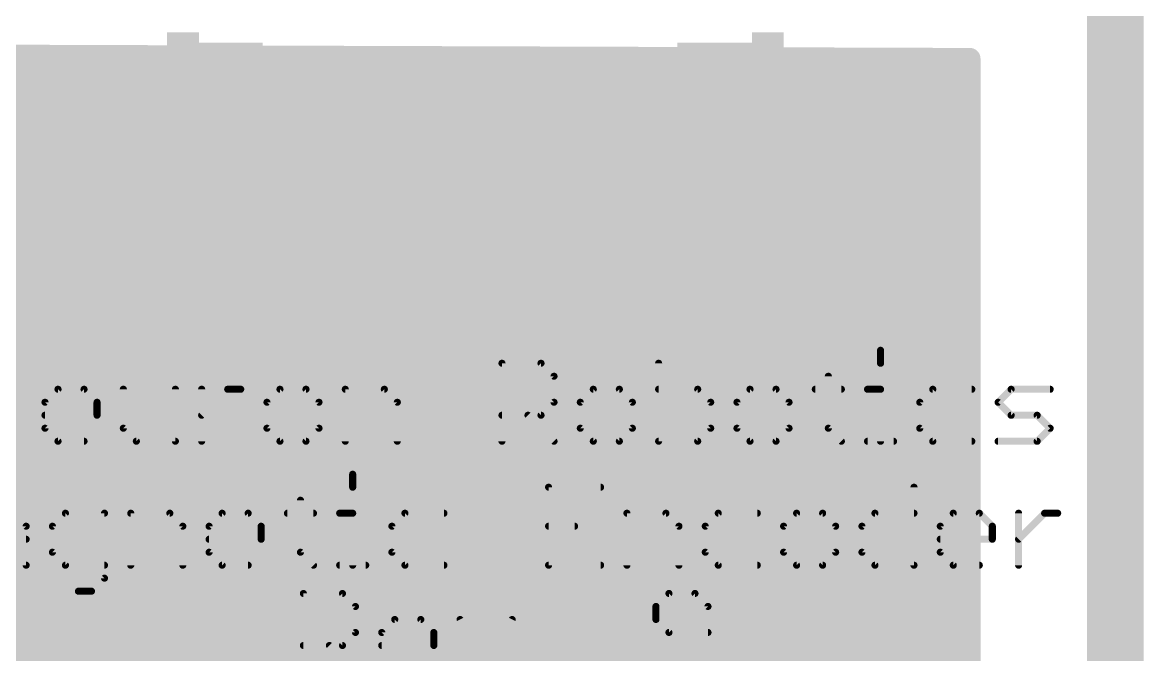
# Model space of a CAD drawing. Extents: x -0.2 to 60.5, y -0.2 to 25.7.
# Drawn here: x 26.46 to 34.49, y 9.16 to 13.7 of the extents above; entities that cross this region are included whole.
import ezdxf

# ---------------------------------------------------------------- set-up
doc = ezdxf.new("R2010")
doc.units = 0
for name, color, linetype in [('1', 22, 'CONTINUOUS'), ('101', 6, 'CONTINUOUS'), ('16', 175, 'CONTINUOUS'), ('20', 7, 'CONTINUOUS'), ('25', 253, 'CONTINUOUS')]:
    doc.layers.add(name, color=color, linetype=linetype)

# ---------------------------------------------------------------- blocks, each defined once
blk = doc.blocks.new('RECT')
blk.add_solid([(-0.5, -0.5), (0.5, -0.5), (-0.5, 0.5), (0.5, 0.5)])

msp = doc.modelspace()

# ---------------------------------------------------------------- linework, layer by layer
at = {"layer": '1', "const_width": 0.1524}
for points in [[(26.162, 13.462), (33.2486, 13.4375)], [(33.2486, 13.4375), (33.2486, 7.4422)], [(26.162, 13.4112), (33.2486, 13.4112)], [(26.162, 13.2588), (33.2486, 13.2588)], [(26.162, 13.1064), (33.2486, 13.1064)], [(26.162, 12.954), (33.2486, 12.954)], [(26.162, 12.8016), (33.2486, 12.8016)], [(26.162, 12.6492), (33.2486, 12.6492)], [(26.162, 12.4968), (33.2486, 12.4968)], [(26.162, 12.3444), (33.2486, 12.3444)], [(26.162, 12.192), (33.2486, 12.192)], [(26.162, 12.0396), (33.2486, 12.0396)], [(26.162, 11.8872), (33.2486, 11.8872)], [(26.162, 11.7348), (33.2486, 11.7348)], [(26.162, 11.5824), (33.2486, 11.5824)], [(26.162, 11.43), (33.2486, 11.43)], [(26.162, 11.2776), (33.2486, 11.2776)], [(26.162, 11.1252), (33.2486, 11.1252)], [(26.162, 10.9728), (33.2486, 10.9728)], [(26.162, 10.8204), (33.2486, 10.8204)], [(26.162, 10.668), (33.2486, 10.668)], [(26.162, 10.5156), (33.2486, 10.5156)], [(26.162, 10.3632), (33.2486, 10.3632)], [(26.162, 10.2108), (33.2486, 10.2108)], [(26.162, 10.0584), (33.2486, 10.0584)], [(26.162, 9.906), (33.2486, 9.906)], [(22.5711, 9.7536), (33.2486, 9.7536)], [(23.4308, 9.6012), (33.2486, 9.6012)], [(23.5132, 9.4488), (33.2486, 9.4488)], [(23.5132, 9.2964), (33.2486, 9.2964)], [(23.5132, 9.144), (33.2486, 9.144)]]:
    msp.add_lwpolyline(points, dxfattribs=at)
at = {"layer": '1', "const_width": 0.0762}
for points in [[(33.2867, 13.4375, 1), (33.2105, 13.4375)], [(33.2485, 13.3994, 1), (33.2487, 13.4756)], [(33.2486, 13.3731, 1), (33.2486, 13.4493)], [(33.2486, 13.2207, 1), (33.2486, 13.2969)], [(33.2486, 13.0683, 1), (33.2486, 13.1445)], [(33.2486, 12.9159, 1), (33.2486, 12.9921)], [(33.2486, 12.7635, 1), (33.2486, 12.8397)], [(33.2486, 12.6111, 1), (33.2486, 12.6873)], [(33.2486, 12.4587, 1), (33.2486, 12.5349)], [(33.2486, 12.3063, 1), (33.2486, 12.3825)], [(33.2486, 12.1539, 1), (33.2486, 12.2301)], [(33.2486, 12.0015, 1), (33.2486, 12.0777)], [(33.2486, 11.8491, 1), (33.2486, 11.9253)], [(33.2486, 11.6967, 1), (33.2486, 11.7729)], [(33.2486, 11.5443, 1), (33.2486, 11.6205)], [(33.2486, 11.3919, 1), (33.2486, 11.4681)], [(33.2486, 11.2395, 1), (33.2486, 11.3157)], [(33.2486, 11.0871, 1), (33.2486, 11.1633)], [(33.2486, 10.9347, 1), (33.2486, 11.0109)], [(33.2486, 10.7823, 1), (33.2486, 10.8585)], [(33.2486, 10.6299, 1), (33.2486, 10.7061)], [(33.2486, 10.4775, 1), (33.2486, 10.5537)], [(33.2486, 10.3251, 1), (33.2486, 10.4013)], [(33.2486, 10.1727, 1), (33.2486, 10.2489)], [(33.2486, 10.0203, 1), (33.2486, 10.0965)], [(33.2486, 9.8679, 1), (33.2486, 9.9441)], [(33.2486, 9.7155, 1), (33.2486, 9.7917)], [(33.2486, 9.5631, 1), (33.2486, 9.6393)], [(33.2486, 9.4107, 1), (33.2486, 9.4869)], [(33.2486, 9.2583, 1), (33.2486, 9.3345)], [(33.2486, 9.1059, 1), (33.2486, 9.1821)]]:
    msp.add_lwpolyline(points, format="xyb", dxfattribs=at)
at = {"layer": '101', "const_width": 0.0508}
for points in [[(32.6087, 11.3459), (32.6087, 11.2527)], [(29.896, 10.6934), (29.896, 11.2527)], [(29.896, 11.2527), (30.1757, 11.2527)], [(30.1757, 11.2527), (30.2689, 11.1595)], [(31.0186, 11.2527), (31.0186, 10.6934)], [(30.2689, 11.1595), (30.2689, 10.973)], [(32.2345, 11.1595), (32.2345, 10.7866)], [(26.6217, 10.973), (26.7149, 11.0663)], [(26.7149, 11.0663), (26.9013, 11.0663)], [(26.9013, 11.0663), (26.9946, 10.973)], [(27.183, 11.0663), (27.183, 10.7866)], [(27.5559, 10.6934), (27.5559, 11.0663)], [(27.7443, 10.6934), (27.7443, 11.0663)], [(27.7443, 10.8798), (27.9308, 11.0663)], [(27.9308, 11.0663), (28.024, 11.0663)], [(28.3053, 11.0663), (28.2121, 10.973)], [(28.4917, 11.0663), (28.3053, 11.0663)], [(28.5849, 10.973), (28.4917, 11.0663)], [(28.7734, 10.6934), (28.7734, 11.0663)], [(28.7734, 11.0663), (29.053, 11.0663)], [(29.053, 11.0663), (29.1462, 10.973)], [(30.5505, 11.0663), (30.4573, 10.973)], [(30.737, 11.0663), (30.5505, 11.0663)], [(30.8302, 10.973), (30.737, 11.0663)], [(31.2983, 11.0663), (31.0186, 11.0663)], [(31.3915, 10.973), (31.2983, 11.0663)], [(31.6732, 11.0663), (31.5799, 10.973)], [(31.8596, 11.0663), (31.6732, 11.0663)], [(31.9528, 10.973), (31.8596, 11.0663)], [(32.1413, 11.0663), (32.3277, 11.0663)], [(32.5155, 11.0663), (32.6087, 11.0663)], [(32.6087, 11.0663), (32.6087, 10.6934)], [(32.9829, 11.0663), (32.8897, 10.973)], [(33.2625, 11.0663), (32.9829, 11.0663)], [(33.451, 10.973), (33.5442, 11.0663)], [(33.5442, 11.0663), (33.8238, 11.0663)], [(26.6217, 10.7866), (26.6217, 10.973)], [(26.9946, 10.973), (26.9946, 10.8798)], [(28.2121, 10.973), (28.2121, 10.7866)], [(28.5849, 10.7866), (28.5849, 10.973)], [(29.1462, 10.973), (29.1462, 10.6934)], [(30.2689, 10.973), (30.1757, 10.8798)], [(30.4573, 10.973), (30.4573, 10.7866)], [(30.8302, 10.7866), (30.8302, 10.973)], [(31.3915, 10.7866), (31.3915, 10.973)], [(31.5799, 10.973), (31.5799, 10.7866)], [(31.9528, 10.7866), (31.9528, 10.973)], [(32.8897, 10.973), (32.8897, 10.7866)], [(33.5442, 10.8798), (33.451, 10.973)], [(26.9946, 10.8798), (26.6217, 10.8798)], [(30.1757, 10.8798), (29.896, 10.8798)], [(30.0824, 10.8798), (30.2689, 10.6934)], [(33.7306, 10.8798), (33.5442, 10.8798)], [(33.8238, 10.7866), (33.7306, 10.8798)], [(26.7149, 10.6934), (26.6217, 10.7866)], [(27.183, 10.7866), (27.2762, 10.6934)], [(28.2121, 10.7866), (28.3053, 10.6934)], [(28.4917, 10.6934), (28.5849, 10.7866)], [(30.4573, 10.7866), (30.5505, 10.6934)], [(30.737, 10.6934), (30.8302, 10.7866)], [(31.2983, 10.6934), (31.3915, 10.7866)], [(31.5799, 10.7866), (31.6732, 10.6934)], [(31.8596, 10.6934), (31.9528, 10.7866)], [(32.2345, 10.7866), (32.3277, 10.6934)], [(32.8897, 10.7866), (32.9829, 10.6934)], [(33.7306, 10.6934), (33.8238, 10.7866)], [(26.9013, 10.6934), (26.7149, 10.6934)], [(27.2762, 10.6934), (27.5559, 10.6934)], [(28.3053, 10.6934), (28.4917, 10.6934)], [(30.5505, 10.6934), (30.737, 10.6934)], [(31.0186, 10.6934), (31.2983, 10.6934)], [(31.6732, 10.6934), (31.8596, 10.6934)], [(32.5155, 10.6934), (32.7019, 10.6934)], [(32.9829, 10.6934), (33.2625, 10.6934)], [(33.451, 10.6934), (33.7306, 10.6934)], [(28.8264, 10.4569), (28.8264, 10.3637)], [(30.6028, 10.3637), (30.23, 10.3637)], [(30.23, 10.3637), (30.23, 9.8044)], [(32.8481, 10.3637), (32.8481, 9.8044)], [(28.4522, 10.2705), (28.4522, 9.8976)], [(26.3933, 10.1773), (26.4866, 10.084)], [(26.7682, 10.1773), (26.675, 10.084)], [(27.0479, 10.1773), (26.7682, 10.1773)], [(27.0479, 9.7112), (27.0479, 10.1773)], [(27.2363, 9.8044), (27.2363, 10.1773)], [(27.2363, 10.1773), (27.516, 10.1773)], [(27.516, 10.1773), (27.6092, 10.084)], [(27.7976, 10.084), (27.8909, 10.1773)], [(27.8909, 10.1773), (28.0773, 10.1773)], [(28.0773, 10.1773), (28.1705, 10.084)], [(28.3589, 10.1773), (28.5454, 10.1773)], [(28.7332, 10.1773), (28.8264, 10.1773)], [(28.8264, 10.1773), (28.8264, 9.8044)], [(29.2006, 10.1773), (29.1074, 10.084)], [(29.4802, 10.1773), (29.2006, 10.1773)], [(30.7913, 9.8044), (30.7913, 10.1773)], [(30.7913, 10.1773), (31.0709, 10.1773)], [(31.0709, 10.1773), (31.1641, 10.084)], [(31.4458, 10.1773), (31.3526, 10.084)], [(31.7254, 10.1773), (31.4458, 10.1773)], [(32.0071, 10.1773), (31.9139, 10.084)], [(32.1935, 10.1773), (32.0071, 10.1773)], [(32.2868, 10.084), (32.1935, 10.1773)], [(32.4752, 10.084), (32.5684, 10.1773)], [(32.5684, 10.1773), (32.8481, 10.1773)], [(33.0365, 10.084), (33.1297, 10.1773)], [(33.1297, 10.1773), (33.3162, 10.1773)], [(33.3162, 10.1773), (33.4094, 10.084)], [(33.5978, 9.8044), (33.5978, 10.1773)], [(33.5978, 9.9908), (33.7843, 10.1773)], [(33.7843, 10.1773), (33.8775, 10.1773)], [(26.4866, 10.084), (26.4866, 9.8044)], [(26.675, 10.084), (26.675, 9.8976)], [(27.6092, 10.084), (27.6092, 9.8044)], [(27.7976, 9.8976), (27.7976, 10.084)], [(28.1705, 10.084), (28.1705, 9.9908)], [(29.1074, 10.084), (29.1074, 9.8976)], [(30.23, 10.084), (30.4164, 10.084)], [(31.1641, 10.084), (31.1641, 9.8044)], [(31.3526, 10.084), (31.3526, 9.8976)], [(31.9139, 10.084), (31.9139, 9.8976)], [(32.2868, 9.8976), (32.2868, 10.084)], [(32.4752, 9.8976), (32.4752, 10.084)], [(33.0365, 9.8976), (33.0365, 10.084)], [(33.4094, 10.084), (33.4094, 9.9908)], [(26.2069, 9.9908), (26.4866, 9.9908)], [(28.1705, 9.9908), (27.7976, 9.9908)], [(33.4094, 9.9908), (33.0365, 9.9908)], [(26.675, 9.8976), (26.7682, 9.8044)], [(27.8909, 9.8044), (27.7976, 9.8976)], [(28.4522, 9.8976), (28.5454, 9.8044)], [(29.1074, 9.8976), (29.2006, 9.8044)], [(31.3526, 9.8976), (31.4458, 9.8044)], [(31.9139, 9.8976), (32.0071, 9.8044)], [(32.1935, 9.8044), (32.2868, 9.8976)], [(32.5684, 9.8044), (32.4752, 9.8976)], [(33.1297, 9.8044), (33.0365, 9.8976)], [(26.4866, 9.8044), (26.2069, 9.8044)], [(26.7682, 9.8044), (27.0479, 9.8044)], [(28.0773, 9.8044), (27.8909, 9.8044)], [(28.7332, 9.8044), (28.9196, 9.8044)], [(29.2006, 9.8044), (29.4802, 9.8044)], [(30.23, 9.8044), (30.6028, 9.8044)], [(31.4458, 9.8044), (31.7254, 9.8044)], [(32.0071, 9.8044), (32.1935, 9.8044)], [(32.8481, 9.8044), (32.5684, 9.8044)], [(33.3162, 9.8044), (33.1297, 9.8044)], [(26.9547, 9.618), (27.0479, 9.7112)], [(26.8614, 9.618), (26.9547, 9.618)], [(28.4734, 9.0424), (28.4734, 9.6017)], [(28.4734, 9.6017), (28.753, 9.6017)], [(28.753, 9.6017), (28.8463, 9.5085)], [(31.0925, 9.6017), (30.9993, 9.5085)], [(31.2789, 9.6017), (31.0925, 9.6017)], [(31.3721, 9.5085), (31.2789, 9.6017)], [(28.8463, 9.5085), (28.8463, 9.322)], [(30.9993, 9.5085), (30.9993, 9.4153)], [(31.3721, 9.1356), (31.3721, 9.5085)], [(29.0347, 9.322), (29.1279, 9.4153)], [(29.1279, 9.4153), (29.3143, 9.4153)], [(29.3143, 9.4153), (29.4076, 9.322)], [(29.596, 9.4153), (29.7824, 9.0424)], [(29.7824, 9.0424), (29.9689, 9.4153)], [(30.9993, 9.4153), (31.0925, 9.322)], [(28.8463, 9.322), (28.753, 9.2288)], [(29.0347, 9.1356), (29.0347, 9.322)], [(29.4076, 9.322), (29.4076, 9.2288)], [(31.0925, 9.322), (31.3721, 9.322)], [(28.753, 9.2288), (28.4734, 9.2288)], [(28.6598, 9.2288), (28.8463, 9.0424)], [(29.4076, 9.2288), (29.0347, 9.2288)]]:
    msp.add_lwpolyline(points, dxfattribs=at)
at = {"layer": '101', "const_width": 0.0254}
for points in [[(32.6214, 11.3459, 1), (32.596, 11.3459)], [(29.9087, 11.2527, 1), (29.8833, 11.2527)], [(29.896, 11.2654, 1), (29.896, 11.24)], [(30.1846, 11.2617, 1), (30.1667, 11.2437)], [(30.1757, 11.24, 1), (30.1757, 11.2654)], [(31.0313, 11.2527, 1), (31.0059, 11.2527)], [(32.596, 11.2527, 1), (32.6214, 11.2527)], [(30.2816, 11.1595, 1), (30.2562, 11.1595)], [(30.2599, 11.1505, 1), (30.2778, 11.1684)], [(32.2472, 11.1595, 1), (32.2218, 11.1595)], [(26.7149, 11.079, 1), (26.7149, 11.0535)], [(26.7239, 11.0573, 1), (26.7059, 11.0752)], [(26.9103, 11.0752, 1), (26.8924, 11.0573)], [(26.9013, 11.0535, 1), (26.9013, 11.079)], [(27.1957, 11.0663, 1), (27.1703, 11.0663)], [(27.5686, 11.0663, 1), (27.5432, 11.0663)], [(27.757, 11.0663, 1), (27.7316, 11.0663)], [(27.9308, 11.079, 1), (27.9308, 11.0535)], [(27.9397, 11.0573, 1), (27.9218, 11.0752)], [(28.024, 11.0535, 1), (28.024, 11.079)], [(28.3053, 11.079, 1), (28.3053, 11.0535)], [(28.3143, 11.0573, 1), (28.2963, 11.0752)], [(28.5007, 11.0752, 1), (28.4827, 11.0573)], [(28.4917, 11.0535, 1), (28.4917, 11.079)], [(28.7734, 11.079, 1), (28.7734, 11.0535)], [(28.7861, 11.0663, 1), (28.7607, 11.0663)], [(29.062, 11.0752, 1), (29.0441, 11.0573)], [(29.053, 11.0535, 1), (29.053, 11.079)], [(30.5505, 11.079, 1), (30.5505, 11.0535)], [(30.5595, 11.0573, 1), (30.5416, 11.0752)], [(30.7459, 11.0752, 1), (30.728, 11.0573)], [(30.737, 11.0535, 1), (30.737, 11.079)], [(31.0186, 11.079, 1), (31.0186, 11.0535)], [(31.3073, 11.0752, 1), (31.2893, 11.0573)], [(31.2983, 11.0535, 1), (31.2983, 11.079)], [(31.6732, 11.079, 1), (31.6732, 11.0535)], [(31.6821, 11.0573, 1), (31.6642, 11.0752)], [(31.8686, 11.0752, 1), (31.8506, 11.0573)], [(31.8596, 11.0535, 1), (31.8596, 11.079)], [(32.1413, 11.079, 1), (32.1413, 11.0535)], [(32.3277, 11.0535, 1), (32.3277, 11.079)], [(32.5155, 11.079, 1), (32.5155, 11.0535)], [(32.6214, 11.0663, 1), (32.596, 11.0663)], [(32.6087, 11.0535, 1), (32.6087, 11.079)], [(32.9829, 11.079, 1), (32.9829, 11.0535)], [(32.9919, 11.0573, 1), (32.9739, 11.0752)], [(33.2625, 11.0535, 1), (33.2625, 11.079)], [(33.5442, 11.079, 1), (33.5442, 11.0535)], [(33.5532, 11.0573, 1), (33.5352, 11.0752)], [(33.8238, 11.0535, 1), (33.8238, 11.079)], [(26.6344, 10.973, 1), (26.609, 10.973)], [(26.6127, 10.982, 1), (26.6307, 10.9641)], [(27.0073, 10.973, 1), (26.9819, 10.973)], [(26.9856, 10.9641, 1), (27.0035, 10.982)], [(28.2248, 10.973, 1), (28.1994, 10.973)], [(28.2031, 10.982, 1), (28.2211, 10.9641)], [(28.5976, 10.973, 1), (28.5722, 10.973)], [(28.576, 10.9641, 1), (28.5939, 10.982)], [(29.1589, 10.973, 1), (29.1335, 10.973)], [(29.1373, 10.9641, 1), (29.1552, 10.982)], [(30.2562, 10.973, 1), (30.2816, 10.973)], [(30.2778, 10.9641, 1), (30.2599, 10.982)], [(30.47, 10.973, 1), (30.4446, 10.973)], [(30.4483, 10.982, 1), (30.4663, 10.9641)], [(30.8429, 10.973, 1), (30.8175, 10.973)], [(30.8212, 10.9641, 1), (30.8392, 10.982)], [(31.4042, 10.973, 1), (31.3788, 10.973)], [(31.3825, 10.9641, 1), (31.4005, 10.982)], [(31.5926, 10.973, 1), (31.5672, 10.973)], [(31.571, 10.982, 1), (31.5889, 10.9641)], [(31.9655, 10.973, 1), (31.9401, 10.973)], [(31.9438, 10.9641, 1), (31.9618, 10.982)], [(32.9024, 10.973, 1), (32.877, 10.973)], [(32.8807, 10.982, 1), (32.8986, 10.9641)], [(33.46, 10.982, 1), (33.442, 10.9641)], [(33.442, 10.982, 1), (33.46, 10.9641)], [(26.6217, 10.8925, 1), (26.6217, 10.8671)], [(26.9819, 10.8798, 1), (27.0073, 10.8798)], [(26.9946, 10.8671, 1), (26.9946, 10.8925)], [(27.7353, 10.8888, 1), (27.7533, 10.8708)], [(29.896, 10.8925, 1), (29.896, 10.8671)], [(30.0914, 10.8888, 1), (30.0735, 10.8708)], [(30.1667, 10.8888, 1), (30.1846, 10.8708)], [(30.1757, 10.8671, 1), (30.1757, 10.8925)], [(33.5442, 10.8925, 1), (33.5442, 10.8671)], [(33.5352, 10.8708, 1), (33.5532, 10.8888)], [(33.7396, 10.8888, 1), (33.7216, 10.8708)], [(33.7306, 10.8671, 1), (33.7306, 10.8925)], [(26.6307, 10.7956, 1), (26.6127, 10.7776)], [(26.609, 10.7866, 1), (26.6344, 10.7866)], [(27.192, 10.7956, 1), (27.174, 10.7776)], [(27.1703, 10.7866, 1), (27.1957, 10.7866)], [(28.2211, 10.7956, 1), (28.2031, 10.7776)], [(28.1994, 10.7866, 1), (28.2248, 10.7866)], [(28.5722, 10.7866, 1), (28.5976, 10.7866)], [(28.5939, 10.7776, 1), (28.576, 10.7956)], [(30.4663, 10.7956, 1), (30.4483, 10.7776)], [(30.4446, 10.7866, 1), (30.47, 10.7866)], [(30.8175, 10.7866, 1), (30.8429, 10.7866)], [(30.8392, 10.7776, 1), (30.8212, 10.7956)], [(31.3788, 10.7866, 1), (31.4042, 10.7866)], [(31.4005, 10.7776, 1), (31.3825, 10.7956)], [(31.5672, 10.7866, 1), (31.5926, 10.7866)], [(31.5889, 10.7956, 1), (31.571, 10.7776)], [(31.9401, 10.7866, 1), (31.9655, 10.7866)], [(31.9618, 10.7776, 1), (31.9438, 10.7956)], [(32.2434, 10.7956, 1), (32.2255, 10.7776)], [(32.2218, 10.7866, 1), (32.2472, 10.7866)], [(32.8986, 10.7956, 1), (32.8807, 10.7776)], [(32.877, 10.7866, 1), (32.9024, 10.7866)], [(33.8328, 10.7776, 1), (33.8148, 10.7956)], [(33.8148, 10.7776, 1), (33.8328, 10.7956)], [(26.7149, 10.7061, 1), (26.7149, 10.6807)], [(26.7059, 10.6844, 1), (26.7239, 10.7024)], [(26.9013, 10.6807, 1), (26.9013, 10.7061)], [(27.2762, 10.7061, 1), (27.2762, 10.6807)], [(27.2673, 10.6844, 1), (27.2852, 10.7024)], [(27.5432, 10.6934, 1), (27.5686, 10.6934)], [(27.5559, 10.6807, 1), (27.5559, 10.7061)], [(27.7316, 10.6934, 1), (27.757, 10.6934)], [(28.3053, 10.7061, 1), (28.3053, 10.6807)], [(28.2963, 10.6844, 1), (28.3143, 10.7024)], [(28.4827, 10.7024, 1), (28.5007, 10.6844)], [(28.4917, 10.6807, 1), (28.4917, 10.7061)], [(28.7607, 10.6934, 1), (28.7861, 10.6934)], [(29.1335, 10.6934, 1), (29.1589, 10.6934)], [(29.8833, 10.6934, 1), (29.9087, 10.6934)], [(30.2599, 10.6844, 1), (30.2778, 10.7024)], [(30.5505, 10.7061, 1), (30.5505, 10.6807)], [(30.5416, 10.6844, 1), (30.5595, 10.7024)], [(30.728, 10.7024, 1), (30.7459, 10.6844)], [(30.737, 10.6807, 1), (30.737, 10.7061)], [(31.0186, 10.7061, 1), (31.0186, 10.6807)], [(31.0059, 10.6934, 1), (31.0313, 10.6934)], [(31.2893, 10.7024, 1), (31.3073, 10.6844)], [(31.2983, 10.6807, 1), (31.2983, 10.7061)], [(31.6732, 10.7061, 1), (31.6732, 10.6807)], [(31.6642, 10.6844, 1), (31.6821, 10.7024)], [(31.8506, 10.7024, 1), (31.8686, 10.6844)], [(31.8596, 10.6807, 1), (31.8596, 10.7061)], [(32.3187, 10.6844, 1), (32.3367, 10.7024)], [(32.5155, 10.7061, 1), (32.5155, 10.6807)], [(32.596, 10.6934, 1), (32.6214, 10.6934)], [(32.7019, 10.6807, 1), (32.7019, 10.7061)], [(32.9829, 10.7061, 1), (32.9829, 10.6807)], [(32.9739, 10.6844, 1), (32.9919, 10.7024)], [(33.2625, 10.6807, 1), (33.2625, 10.7061)], [(33.451, 10.7061, 1), (33.451, 10.6807)], [(33.7216, 10.7024, 1), (33.7396, 10.6844)], [(33.7306, 10.6807, 1), (33.7306, 10.7061)], [(28.8391, 10.4569, 1), (28.8137, 10.4569)], [(28.8137, 10.3637, 1), (28.8391, 10.3637)], [(30.23, 10.3764, 1), (30.23, 10.351)], [(30.2427, 10.3637, 1), (30.2173, 10.3637)], [(30.6028, 10.351, 1), (30.6028, 10.3764)], [(32.8608, 10.3637, 1), (32.8354, 10.3637)], [(28.4649, 10.2705, 1), (28.4395, 10.2705)], [(26.7682, 10.19, 1), (26.7682, 10.1646)], [(26.7772, 10.1683, 1), (26.7593, 10.1862)], [(27.0606, 10.1773, 1), (27.0352, 10.1773)], [(27.0479, 10.1646, 1), (27.0479, 10.19)], [(27.249, 10.1773, 1), (27.2236, 10.1773)], [(27.2363, 10.19, 1), (27.2363, 10.1646)], [(27.5249, 10.1862, 1), (27.507, 10.1683)], [(27.516, 10.1646, 1), (27.516, 10.19)], [(27.8909, 10.19, 1), (27.8909, 10.1646)], [(27.8998, 10.1683, 1), (27.8819, 10.1862)], [(28.0863, 10.1862, 1), (28.0683, 10.1683)], [(28.0773, 10.1646, 1), (28.0773, 10.19)], [(28.3589, 10.19, 1), (28.3589, 10.1646)], [(28.5454, 10.1646, 1), (28.5454, 10.19)], [(28.7332, 10.19, 1), (28.7332, 10.1646)], [(28.8391, 10.1773, 1), (28.8137, 10.1773)], [(28.8264, 10.1646, 1), (28.8264, 10.19)], [(29.2006, 10.19, 1), (29.2006, 10.1646)], [(29.2096, 10.1683, 1), (29.1916, 10.1862)], [(29.4802, 10.1646, 1), (29.4802, 10.19)], [(30.804, 10.1773, 1), (30.7786, 10.1773)], [(30.7913, 10.19, 1), (30.7913, 10.1646)], [(31.0799, 10.1862, 1), (31.0619, 10.1683)], [(31.0709, 10.1646, 1), (31.0709, 10.19)], [(31.4458, 10.19, 1), (31.4458, 10.1646)], [(31.4548, 10.1683, 1), (31.4368, 10.1862)], [(31.7254, 10.1646, 1), (31.7254, 10.19)], [(32.0071, 10.19, 1), (32.0071, 10.1646)], [(32.0161, 10.1683, 1), (31.9981, 10.1862)], [(32.2025, 10.1862, 1), (32.1846, 10.1683)], [(32.1935, 10.1646, 1), (32.1935, 10.19)], [(32.5684, 10.19, 1), (32.5684, 10.1646)], [(32.5774, 10.1683, 1), (32.5594, 10.1862)], [(32.8481, 10.1646, 1), (32.8481, 10.19)], [(33.1297, 10.19, 1), (33.1297, 10.1646)], [(33.1387, 10.1683, 1), (33.1208, 10.1862)], [(33.3251, 10.1862, 1), (33.3072, 10.1683)], [(33.3162, 10.1646, 1), (33.3162, 10.19)], [(33.6105, 10.1773, 1), (33.5851, 10.1773)], [(33.7843, 10.19, 1), (33.7843, 10.1646)], [(33.7932, 10.1683, 1), (33.7753, 10.1862)], [(33.8775, 10.1646, 1), (33.8775, 10.19)], [(26.4993, 10.084, 1), (26.4739, 10.084)], [(26.4776, 10.0751, 1), (26.4955, 10.093)], [(26.6877, 10.084, 1), (26.6623, 10.084)], [(26.666, 10.093, 1), (26.684, 10.0751)], [(27.6219, 10.084, 1), (27.5965, 10.084)], [(27.6002, 10.0751, 1), (27.6182, 10.093)], [(27.8103, 10.084, 1), (27.7849, 10.084)], [(27.7887, 10.093, 1), (27.8066, 10.0751)], [(28.1832, 10.084, 1), (28.1578, 10.084)], [(28.1615, 10.0751, 1), (28.1795, 10.093)], [(29.1201, 10.084, 1), (29.0947, 10.084)], [(29.0984, 10.093, 1), (29.1163, 10.0751)], [(30.23, 10.0967, 1), (30.23, 10.0713)], [(30.4164, 10.0713, 1), (30.4164, 10.0967)], [(31.1768, 10.084, 1), (31.1514, 10.084)], [(31.1552, 10.0751, 1), (31.1731, 10.093)], [(31.3653, 10.084, 1), (31.3399, 10.084)], [(31.3436, 10.093, 1), (31.3616, 10.0751)], [(31.9266, 10.084, 1), (31.9012, 10.084)], [(31.9049, 10.093, 1), (31.9229, 10.0751)], [(32.2995, 10.084, 1), (32.2741, 10.084)], [(32.2778, 10.0751, 1), (32.2957, 10.093)], [(32.4879, 10.084, 1), (32.4625, 10.084)], [(32.4662, 10.093, 1), (32.4842, 10.0751)], [(33.0492, 10.084, 1), (33.0238, 10.084)], [(33.0275, 10.093, 1), (33.0455, 10.0751)], [(33.4221, 10.084, 1), (33.3967, 10.084)], [(33.4004, 10.0751, 1), (33.4184, 10.093)], [(26.4866, 9.9781, 1), (26.4866, 10.0035)], [(27.7976, 10.0035, 1), (27.7976, 9.9781)], [(28.1578, 9.9908, 1), (28.1832, 9.9908)], [(28.1705, 9.9781, 1), (28.1705, 10.0035)], [(33.0365, 10.0035, 1), (33.0365, 9.9781)], [(33.3967, 9.9908, 1), (33.4221, 9.9908)], [(33.4094, 9.9781, 1), (33.4094, 10.0035)], [(33.5889, 9.9998, 1), (33.6068, 9.9818)], [(26.684, 9.9066, 1), (26.666, 9.8886)], [(26.6623, 9.8976, 1), (26.6877, 9.8976)], [(27.7849, 9.8976, 1), (27.8103, 9.8976)], [(27.8066, 9.9066, 1), (27.7887, 9.8886)], [(28.4611, 9.9066, 1), (28.4432, 9.8886)], [(28.4395, 9.8976, 1), (28.4649, 9.8976)], [(29.1163, 9.9066, 1), (29.0984, 9.8886)], [(29.0947, 9.8976, 1), (29.1201, 9.8976)], [(31.3616, 9.9066, 1), (31.3436, 9.8886)], [(31.3399, 9.8976, 1), (31.3653, 9.8976)], [(31.9229, 9.9066, 1), (31.9049, 9.8886)], [(31.9012, 9.8976, 1), (31.9266, 9.8976)], [(32.2741, 9.8976, 1), (32.2995, 9.8976)], [(32.2957, 9.8886, 1), (32.2778, 9.9066)], [(32.4842, 9.9066, 1), (32.4662, 9.8886)], [(32.4625, 9.8976, 1), (32.4879, 9.8976)], [(33.0455, 9.9066, 1), (33.0275, 9.8886)], [(33.0238, 9.8976, 1), (33.0492, 9.8976)], [(26.4739, 9.8044, 1), (26.4993, 9.8044)], [(26.4866, 9.7917, 1), (26.4866, 9.8171)], [(26.7682, 9.8171, 1), (26.7682, 9.7917)], [(26.7593, 9.7954, 1), (26.7772, 9.8134)], [(27.0479, 9.7917, 1), (27.0479, 9.8171)], [(27.2236, 9.8044, 1), (27.249, 9.8044)], [(27.5965, 9.8044, 1), (27.6219, 9.8044)], [(27.8909, 9.8171, 1), (27.8909, 9.7917)], [(27.8819, 9.7954, 1), (27.8998, 9.8134)], [(28.0773, 9.7917, 1), (28.0773, 9.8171)], [(28.5364, 9.7954, 1), (28.5544, 9.8134)], [(28.7332, 9.8171, 1), (28.7332, 9.7917)], [(28.8137, 9.8044, 1), (28.8391, 9.8044)], [(28.9196, 9.7917, 1), (28.9196, 9.8171)], [(29.2006, 9.8171, 1), (29.2006, 9.7917)], [(29.1916, 9.7954, 1), (29.2096, 9.8134)], [(29.4802, 9.7917, 1), (29.4802, 9.8171)], [(30.23, 9.8171, 1), (30.23, 9.7917)], [(30.2173, 9.8044, 1), (30.2427, 9.8044)], [(30.6028, 9.7917, 1), (30.6028, 9.8171)], [(30.7786, 9.8044, 1), (30.804, 9.8044)], [(31.1514, 9.8044, 1), (31.1768, 9.8044)], [(31.4458, 9.8171, 1), (31.4458, 9.7917)], [(31.4368, 9.7954, 1), (31.4548, 9.8134)], [(31.7254, 9.7917, 1), (31.7254, 9.8171)], [(32.0071, 9.8171, 1), (32.0071, 9.7917)], [(31.9981, 9.7954, 1), (32.0161, 9.8134)], [(32.1846, 9.8134, 1), (32.2025, 9.7954)], [(32.1935, 9.7917, 1), (32.1935, 9.8171)], [(32.5684, 9.8171, 1), (32.5684, 9.7917)], [(32.5594, 9.7954, 1), (32.5774, 9.8134)], [(32.8354, 9.8044, 1), (32.8608, 9.8044)], [(32.8481, 9.7917, 1), (32.8481, 9.8171)], [(33.1297, 9.8171, 1), (33.1297, 9.7917)], [(33.1208, 9.7954, 1), (33.1387, 9.8134)], [(33.3162, 9.7917, 1), (33.3162, 9.8171)], [(33.5851, 9.8044, 1), (33.6105, 9.8044)], [(27.0352, 9.7112, 1), (27.0606, 9.7112)], [(27.0568, 9.7022, 1), (27.0389, 9.7202)], [(26.8614, 9.6307, 1), (26.8614, 9.6053)], [(26.9547, 9.6053, 1), (26.9547, 9.6307)], [(26.9457, 9.627, 1), (26.9636, 9.609)], [(28.4861, 9.6017, 1), (28.4607, 9.6017)], [(28.4734, 9.6144, 1), (28.4734, 9.589)], [(28.762, 9.6107, 1), (28.7441, 9.5927)], [(28.753, 9.589, 1), (28.753, 9.6144)], [(31.0925, 9.6144, 1), (31.0925, 9.589)], [(31.1015, 9.5927, 1), (31.0835, 9.6107)], [(31.2879, 9.6107, 1), (31.2699, 9.5927)], [(31.2789, 9.589, 1), (31.2789, 9.6144)], [(28.859, 9.5085, 1), (28.8336, 9.5085)], [(28.8373, 9.4995, 1), (28.8552, 9.5174)], [(31.012, 9.5085, 1), (30.9866, 9.5085)], [(30.9903, 9.5174, 1), (31.0083, 9.4995)], [(31.3848, 9.5085, 1), (31.3594, 9.5085)], [(31.3632, 9.4995, 1), (31.3811, 9.5174)], [(29.1279, 9.428, 1), (29.1279, 9.4025)], [(29.1369, 9.4063, 1), (29.1189, 9.4242)], [(29.3233, 9.4242, 1), (29.3054, 9.4063)], [(29.3143, 9.4025, 1), (29.3143, 9.428)], [(29.6074, 9.4209, 1), (29.5847, 9.4096)], [(29.9802, 9.4096, 1), (29.9575, 9.4209)], [(31.0083, 9.4242, 1), (30.9903, 9.4063)], [(30.9866, 9.4153, 1), (31.012, 9.4153)], [(28.8336, 9.322, 1), (28.859, 9.322)], [(28.8552, 9.3131, 1), (28.8373, 9.331)], [(29.0474, 9.322, 1), (29.022, 9.322)], [(29.0257, 9.331, 1), (29.0437, 9.3131)], [(29.4203, 9.322, 1), (29.3949, 9.322)], [(29.3986, 9.3131, 1), (29.4165, 9.331)], [(31.0925, 9.3347, 1), (31.0925, 9.3093)], [(31.0835, 9.3131, 1), (31.1015, 9.331)], [(31.3721, 9.3093, 1), (31.3721, 9.3347)], [(28.4734, 9.2415, 1), (28.4734, 9.2161)], [(28.6688, 9.2378, 1), (28.6508, 9.2198)], [(28.7441, 9.2378, 1), (28.762, 9.2198)], [(28.753, 9.2161, 1), (28.753, 9.2415)], [(29.0347, 9.2415, 1), (29.0347, 9.2161)], [(29.3949, 9.2288, 1), (29.4203, 9.2288)], [(29.4076, 9.2161, 1), (29.4076, 9.2415)]]:
    msp.add_lwpolyline(points, format="xyb", dxfattribs=at)
at = {"layer": '16', "const_width": 0.1524}
for points in [[(26.162, 13.462), (33.2486, 13.4379)], [(33.2486, 13.4379), (33.2486, 7.4422)], [(26.162, 13.4112), (33.2486, 13.4112)], [(26.162, 13.2588), (33.2486, 13.2588)], [(26.162, 13.1064), (33.2486, 13.1064)], [(26.162, 12.954), (33.2486, 12.954)], [(26.162, 12.8016), (33.2486, 12.8016)], [(26.162, 12.6492), (33.2486, 12.6492)], [(26.162, 12.4968), (33.2486, 12.4968)], [(26.162, 12.3444), (33.2486, 12.3444)], [(26.162, 12.192), (33.2486, 12.192)], [(26.162, 12.0396), (33.2486, 12.0396)], [(26.162, 11.8872), (33.2486, 11.8872)], [(26.162, 11.7348), (33.2486, 11.7348)], [(26.162, 11.5824), (33.2486, 11.5824)], [(26.162, 11.43), (33.2486, 11.43)], [(26.162, 11.2776), (33.2486, 11.2776)], [(26.162, 11.1252), (33.2486, 11.1252)], [(26.162, 10.9728), (33.2486, 10.9728)], [(26.162, 10.8204), (33.2486, 10.8204)], [(26.162, 10.668), (33.2486, 10.668)], [(26.162, 10.5156), (33.2486, 10.5156)], [(26.162, 10.3632), (33.2486, 10.3632)], [(26.162, 10.2108), (33.2486, 10.2108)], [(26.162, 10.0584), (33.2486, 10.0584)], [(26.162, 9.906), (33.2486, 9.906)], [(17.4839, 9.7536), (33.2486, 9.7536)], [(17.4839, 9.6012), (33.2486, 9.6012)], [(17.4594, 9.4488), (33.2486, 9.4488)], [(17.3962, 9.2964), (33.2486, 9.2964)], [(17.2757, 9.144), (33.2486, 9.144)]]:
    msp.add_lwpolyline(points, dxfattribs=at)
at = {"layer": '16', "const_width": 0.0762}
for points in [[(33.2867, 13.4379, 1), (33.2105, 13.4379)], [(33.2485, 13.3998, 1), (33.2487, 13.476)], [(33.2486, 13.3731, 1), (33.2486, 13.4493)], [(33.2486, 13.2207, 1), (33.2486, 13.2969)], [(33.2486, 13.0683, 1), (33.2486, 13.1445)], [(33.2486, 12.9159, 1), (33.2486, 12.9921)], [(33.2486, 12.7635, 1), (33.2486, 12.8397)], [(33.2486, 12.6111, 1), (33.2486, 12.6873)], [(33.2486, 12.4587, 1), (33.2486, 12.5349)], [(33.2486, 12.3063, 1), (33.2486, 12.3825)], [(33.2486, 12.1539, 1), (33.2486, 12.2301)], [(33.2486, 12.0015, 1), (33.2486, 12.0777)], [(33.2486, 11.8491, 1), (33.2486, 11.9253)], [(33.2486, 11.6967, 1), (33.2486, 11.7729)], [(33.2486, 11.5443, 1), (33.2486, 11.6205)], [(33.2486, 11.3919, 1), (33.2486, 11.4681)], [(33.2486, 11.2395, 1), (33.2486, 11.3157)], [(33.2486, 11.0871, 1), (33.2486, 11.1633)], [(33.2486, 10.9347, 1), (33.2486, 11.0109)], [(33.2486, 10.7823, 1), (33.2486, 10.8585)], [(33.2486, 10.6299, 1), (33.2486, 10.7061)], [(33.2486, 10.4775, 1), (33.2486, 10.5537)], [(33.2486, 10.3251, 1), (33.2486, 10.4013)], [(33.2486, 10.1727, 1), (33.2486, 10.2489)], [(33.2486, 10.0203, 1), (33.2486, 10.0965)], [(33.2486, 9.8679, 1), (33.2486, 9.9441)], [(33.2486, 9.7155, 1), (33.2486, 9.7917)], [(33.2486, 9.5631, 1), (33.2486, 9.6393)], [(33.2486, 9.4107, 1), (33.2486, 9.4869)], [(33.2486, 9.2583, 1), (33.2486, 9.3345)], [(33.2486, 9.1059, 1), (33.2486, 9.1821)]]:
    msp.add_lwpolyline(points, format="xyb", dxfattribs=at)
at = {"layer": '20', "const_width": 0.4064}
msp.add_lwpolyline([(34.29, 0), (34.29, 25.4)], dxfattribs=at)

# ---------------------------------------------------------------- block references
at = {"layer": '25', "yscale": 0.0762}
for p, xscale in [((27.6098, 13.589), 0.2286), ((31.8008, 13.589), 0.2286), ((27.8384, 13.5128), 0.6858), ((31.5341, 13.5128), 0.762), ((29.7053, 13.4366), 4.4196), ((29.7053, 13.3604), 4.4196), ((27.6098, 13.2842), 0.2286), ((29.6672, 13.2842), 3.1242), ((31.7627, 13.2842), 0.3048), ((27.6098, 13.208), 0.2286), ((31.7246, 13.208), 0.2286), ((27.6479, 13.1318), 0.3048), ((31.7246, 13.1318), 0.2286), ((27.686, 13.0556), 0.2286), ((27.686, 12.9794), 0.2286), ((31.6484, 12.9794), 0.2286), ((31.7246, 13.0556), 0.2286), ((27.7241, 12.9032), 0.3048), ((31.6484, 12.9032), 0.2286), ((27.7622, 12.827), 0.2286), ((31.6103, 12.827), 0.3048), ((27.8003, 12.7508), 0.3048), ((31.5722, 12.7508), 0.2286), ((27.8384, 12.6746), 0.2286), ((31.5341, 12.6746), 0.3048), ((27.8765, 12.5984), 0.3048), ((31.496, 12.5984), 0.2286), ((27.9146, 12.5222), 0.2286), ((31.4579, 12.5222), 0.3048), ((27.9527, 12.446), 0.3048), ((31.3817, 12.446), 0.3048), ((28.0289, 12.3698), 0.3048), ((31.3055, 12.3698), 0.3048), ((28.1051, 12.2936), 0.3048), ((31.2674, 12.2936), 0.381), ((28.1813, 12.2174), 0.3048), ((31.1912, 12.2174), 0.381), ((28.2575, 12.1412), 0.3048), ((31.115, 12.1412), 0.381), ((28.3718, 12.065), 0.381), ((31.0388, 12.065), 0.381), ((28.448, 11.9888), 0.381), ((30.9245, 11.9888), 0.4572), ((28.5623, 11.9126), 0.4572), ((30.7721, 11.9126), 0.4572), ((28.7147, 11.8364), 0.6096), ((30.6578, 11.8364), 0.5334), ((28.9052, 11.7602), 0.6858), ((30.4673, 11.7602), 0.6096), ((29.6672, 11.684), 1.905), ((29.7053, 11.6078), 1.524), ((29.7053, 11.5316), 1.0668)]:
    msp.add_blockref('RECT', p, dxfattribs=dict(at, xscale=xscale))

doc.saveas('drawing.dxf')
